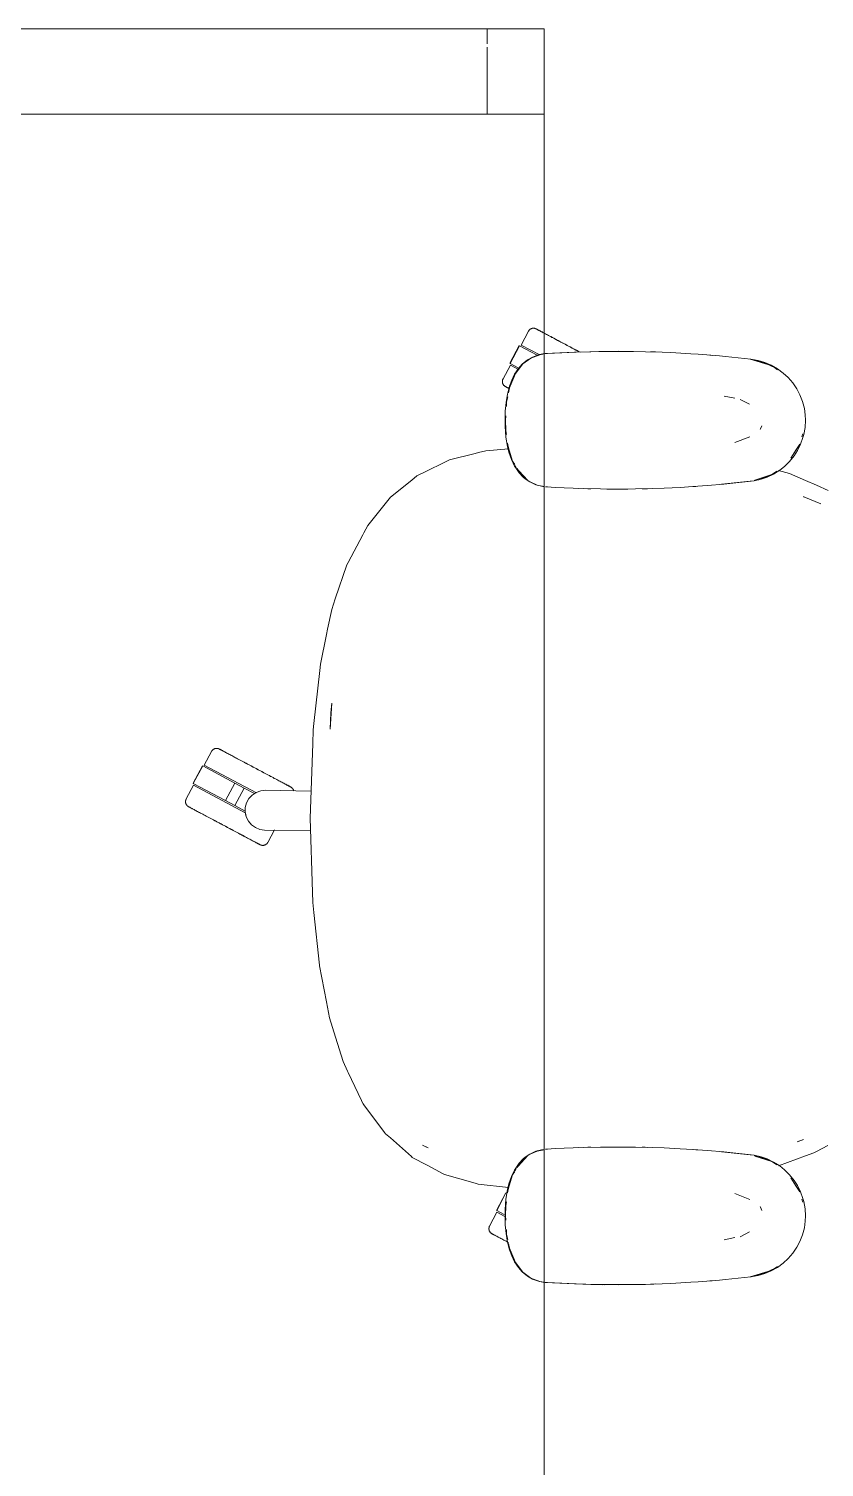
# Model space of a CAD drawing. Header units: millimetres. Extents: x 155927 to 317870, y -36033 to 97293.
# Drawn here: x 205749 to 206309, y 9972 to 10985 of the extents above; entities that cross this region are included whole.
import ezdxf

# ---------------------------------------------------------------- set-up
doc = ezdxf.new("R2010")
doc.units = ezdxf.units.MM
doc.header["$MEASUREMENT"] = 0
doc.layers.add('G-IMPT', color=8, linetype='CONTINUOUS', lineweight=9)
doc.layers.add('I-FURN', color=8, linetype='CONTINUOUS', lineweight=9)

msp = doc.modelspace()

# ---------------------------------------------------------------- linework, layer by layer
at = {"layer": 'G-IMPT'}
for p, q in [((206102.5, 10752.9), (206096.8, 10748.8)), ((206103.5, 10753.6), (206100.1, 10751.6)), ((206108.7, 10755.3), (206102.5, 10752.9)), ((206103.5, 10753.6), (206107.1, 10755)), ((206108.5, 10755.4), (206107.1, 10755)), ((206108.5, 10755.4), (206110.9, 10755.8)), ((206108.7, 10755.3), (206111.8, 10755.8)), ((206112.5, 10756.1), (206110.9, 10755.8)), ((206133.1, 10757.1), (206112.5, 10756.1)), ((206134.3, 10757.1), (206112.5, 10756.1)), ((206112.5, 10756.1), (206114.1, 10756.2)), ((206134.3, 10757.1), (206114.1, 10756.2)), ((206154.5, 10757.6), (206133.1, 10757.1)), ((206144.7, 10757.4), (206133.1, 10757.1)), ((206133.1, 10757.1), (206134.3, 10757.1)), ((206154.5, 10757.6), (206134.3, 10757.1)), ((206144.7, 10757.4), (206163.9, 10757.7)), ((206174.7, 10757.6), (206144.7, 10757.4)), ((206154.5, 10757.6), (206144.7, 10757.4)), ((206152.5, 10757.6), (206150.3, 10757.5)), ((206154.5, 10757.6), (206152.5, 10757.6)), ((206174.7, 10757.6), (206154.5, 10757.6)), ((206174.7, 10757.6), (206163.9, 10757.7)), ((206174.7, 10757.6), (206183.1, 10757.4)), ((206194.9, 10757), (206183.1, 10757.4)), ((206188, 10757.3), (206186.5, 10757.3)), ((206190, 10757.2), (206188, 10757.3)), ((206194.9, 10757), (206200.9, 10756.8)), ((206215, 10755.9), (206200.9, 10756.8)), ((206220.1, 10755.6), (206215, 10755.9)), ((206220.1, 10755.6), (206235.2, 10754.4)), ((206228.3, 10755), (206230, 10754.8)), ((206235.2, 10754.4), (206239.3, 10754)), ((206239.3, 10754), (206257.2, 10752.1)), ((206091, 10741.5), (206093.7, 10745.5)), ((206096.8, 10748.8), (206091.6, 10742)), ((206093.7, 10745.5), (206096.3, 10748.6)), ((206100.1, 10751.6), (206096.3, 10748.6)), ((206256.7, 10752.1), (206269.2, 10748.3)), ((206256.7, 10752.1), (206260, 10751.2)), ((206257.2, 10752.1), (206262.3, 10751.2)), ((206265.7, 10750.1), (206257.3, 10752)), ((206269.2, 10748.3), (206260, 10751.2)), ((206267.1, 10749.8), (206262.3, 10751.2)), ((206265.7, 10750.1), (206273.7, 10746.3)), ((206271.4, 10748), (206267.1, 10749.8)), ((206271.4, 10748), (206275.8, 10745.4)), ((206275.9, 10744.7), (206273.7, 10746.3)), ((206279.9, 10742.4), (206275.8, 10745.4)), ((206087.4, 10733.1), (206086, 10727.6)), ((206087.4, 10733.1), (206089, 10737.4)), ((206087.5, 10732), (206089.8, 10737.6)), ((206091, 10741.5), (206089, 10737.4)), ((206091.6, 10742), (206089.8, 10737.6)), ((206279.9, 10742.4), (206283.3, 10739.3)), ((206286.7, 10735.4), (206283.3, 10739.3)), ((206289.5, 10731.3), (206286.7, 10735.4)), ((206085, 10721.7), (206086, 10727.6)), ((206086.2, 10725.7), (206085.4, 10722)), ((206087.5, 10732), (206086.7, 10728.5)), ((206238.5, 10726.2), (206245.9, 10724.6)), ((206256.3, 10720.5), (206249.6, 10723.8)), ((206289.5, 10731.3), (206291.7, 10727.1)), ((206291.7, 10727.1), (206293.5, 10722.4)), ((206294.8, 10717.5), (206293.5, 10722.4)), ((206084.3, 10709.2), (206084.4, 10715.5)), ((206085, 10721.7), (206084.4, 10715.5)), ((206084.8, 10712.3), (206084.6, 10709.2)), ((206085.4, 10722), (206085.2, 10718.8)), ((206294.8, 10717.5), (206295.4, 10713)), ((206295.6, 10709.2), (206295.4, 10713)), ((206084.3, 10704.7), (206084.3, 10709.2)), ((206084.3, 10704.7), (206084.9, 10697.3)), ((206084.9, 10702), (206084.6, 10709.2)), ((206264, 10703.1), (206263.7, 10702.7)), ((206265, 10705.3), (206264, 10703.1)), ((206295.3, 10704.1), (206294.4, 10699.2)), ((206295.6, 10709.2), (206295.3, 10704.1)), ((206084.9, 10702), (206085.3, 10699.2)), ((206086, 10690.6), (206084.9, 10697.3)), ((206086.1, 10693), (206086.6, 10689.7)), ((206246, 10693.5), (206256.4, 10697.6)), ((206291.5, 10692.4), (206285.2, 10682.4)), ((206291.5, 10692.4), (206289.3, 10688.7)), ((206292.1, 10692.3), (206289.9, 10687.8)), ((206292.1, 10692.3), (206293.8, 10697.1)), ((206293, 10697.5), (206293.7, 10699.5)), ((206294.4, 10699.2), (206293.8, 10697.1)), ((206045.2, 10681.4), (206063.2, 10685.8)), ((206063.2, 10685.8), (206065.6, 10686.4)), ((206070.8, 10687.7), (206065.6, 10686.4)), ((206086.7, 10689.1), (206070.8, 10687.7)), ((206087, 10686.7), (206086, 10690.6)), ((206086.6, 10689.7), (206089.6, 10680.4)), ((206087, 10686.7), (206088.8, 10681.6)), ((206284.4, 10680.2), (206287.6, 10684.2)), ((206289.3, 10688.7), (206285.2, 10682.4)), ((206289.9, 10687.8), (206287.6, 10684.2)), ((206022.2, 10670.1), (206029.4, 10673.6)), ((206040.9, 10679.3), (206029.4, 10673.6)), ((206040.9, 10679.3), (206045.2, 10681.4)), ((206088.8, 10681.6), (206091, 10676.9)), ((206089.6, 10680.4), (206091.1, 10677.9)), ((206091, 10676.9), (206091.8, 10675.6)), ((206091.4, 10677.4), (206092.2, 10676)), ((206094.2, 10672.1), (206091.8, 10675.6)), ((206092.7, 10675.2), (206094.6, 10672.1)), ((206093.4, 10674.1), (206094.7, 10672.7)), ((206093.4, 10674.1), (206100.3, 10666.7)), ((206097.1, 10669.1), (206094.2, 10672.1)), ((206094.6, 10672.1), (206100.3, 10666.7)), ((206094.8, 10672.5), (206097.9, 10669)), ((206271.9, 10671), (206275.5, 10673.4)), ((206273.2, 10671.3), (206277.5, 10674.1)), ((206284.4, 10671.6), (206276.5, 10673.9)), ((206280.8, 10676.7), (206277.5, 10674.1)), ((206284.4, 10680.2), (206280.8, 10676.7)), ((206018.6, 10667.1), (206003.6, 10654.9)), ((206018.6, 10667.1), (206022.2, 10670.1)), ((206097.1, 10669.1), (206098.4, 10667.9)), ((206100.3, 10666.7), (206097.9, 10669)), ((206101.6, 10665.7), (206098.4, 10667.9)), ((206102.5, 10665.6), (206100.3, 10666.7)), ((206101.6, 10665.7), (206105.9, 10663.7)), ((206102.5, 10665.6), (206106.8, 10663.5)), ((206109.9, 10662.7), (206105.9, 10663.7)), ((206106.8, 10663.5), (206111.8, 10662.6)), ((206111.8, 10662.4), (206109.9, 10662.7)), ((206112.7, 10662.4), (206114.1, 10662.2)), ((206113.9, 10662.2), (206112.7, 10662.3)), ((206119.6, 10661.9), (206113.9, 10662.2)), ((206119.6, 10661.9), (206132.1, 10661.3)), ((206196.2, 10661.4), (206207.5, 10661.9)), ((206216.4, 10662.5), (206207.5, 10661.9)), ((206216.4, 10662.5), (206226.7, 10663.2)), ((206218.4, 10662.6), (206216.5, 10662.5)), ((206218.4, 10662.6), (206219.9, 10662.8)), ((206238.1, 10664.2), (206226.7, 10663.2)), ((206259.5, 10666.6), (206236.6, 10664.1)), ((206236.6, 10664.1), (206256.7, 10666.2)), ((206259.5, 10666.6), (206238.1, 10664.2)), ((206259.5, 10666.6), (206256.7, 10666.2)), ((206259.5, 10666.6), (206264.5, 10667.7)), ((206259.6, 10666.8), (206262.7, 10667.3)), ((206271.9, 10671), (206260, 10667.1)), ((206269.2, 10670.1), (206260, 10667.1)), ((206262.7, 10667.3), (206270.8, 10670.5)), ((206268.6, 10669.2), (206264.5, 10667.7)), ((206273.2, 10671.3), (206268.6, 10669.2)), ((206271.9, 10671), (206269.2, 10670.1)), ((206284.4, 10671.6), (206295.5, 10666.8)), ((206295.5, 10666.8), (206303.3, 10663.4)), ((206303.3, 10663.4), (206311.5, 10659.8)), ((206003.6, 10654.9), (205999.9, 10650.3)), ((206135.7, 10661.1), (206132.1, 10661.3)), ((206151.3, 10660.8), (206135.7, 10661.1)), ((206139.7, 10661.1), (206142.4, 10660.9)), ((206144.6, 10660.9), (206142.4, 10660.9)), ((206151.3, 10660.8), (206155.9, 10660.7)), ((206155.9, 10660.7), (206170.6, 10660.7)), ((206176, 10660.8), (206170.6, 10660.7)), ((206176, 10660.8), (206188.3, 10661.1)), ((206182.8, 10660.9), (206180.7, 10660.9)), ((206184.5, 10661), (206182.8, 10660.9)), ((206196.2, 10661.4), (206188.3, 10661.1)), ((206294.3, 10655.4), (206294.5, 10655.2)), ((206306.4, 10650.3), (206294.5, 10655.2)), ((205987.7, 10635.1), (205999.9, 10650.3)), ((205987.7, 10635.1), (205985, 10630)), ((205984.2, 10628.6), (205973.9, 10609.1)), ((205984.2, 10628.6), (205985, 10630)), ((205964.9, 10583.4), (205973.1, 10607.5)), ((205973.9, 10609.1), (205973.1, 10607.5)), ((205964.9, 10583.4), (205962.4, 10575.9)), ((205959.5, 10562.1), (205962.4, 10575.9)), ((205958.8, 10558.4), (205959.5, 10562.1)), ((205958.8, 10558.4), (205954.4, 10537.5)), ((205949.8, 10495.6), (205953.9, 10533.1)), ((205954.4, 10537.5), (205953.9, 10533.1)), ((205961.2, 10491.8), (205962.4, 10510.1)), ((205962.4, 10510.1), (205961.8, 10503.1)), ((205961.2, 10491.8), (205961.8, 10503.1)), ((205949, 10481.3), (205949.3, 10491.3)), ((205949.8, 10495.6), (205949.3, 10491.3)), ((205949, 10481.3), (205947.3, 10429.1)), ((205947.3, 10429.1), (205948.9, 10377)), ((205948.9, 10377), (205949.1, 10369.7)), ((205949.9, 10362.6), (205949.1, 10369.7)), ((205953.7, 10325.7), (205949.9, 10362.6)), ((205953.7, 10325.7), (205953.8, 10325.2)), ((205958.6, 10299.8), (205953.8, 10325.2)), ((205958.6, 10299.8), (205959.3, 10296.1)), ((205960.8, 10288.5), (205959.3, 10296.1)), ((205965, 10274.9), (205960.8, 10288.5)), ((205970.3, 10257.7), (205965, 10274.9)), ((205970.3, 10257.7), (205973.5, 10250.9)), ((205973.9, 10250), (205973.5, 10250.9)), ((205983.2, 10230.3), (205973.9, 10250)), ((205983.2, 10230.3), (205983.6, 10229.6)), ((205984.6, 10228.1), (205983.6, 10229.6)), ((205985, 10227.3), (205984.6, 10228.1)), ((205985, 10227.3), (205999.6, 10207.8)), ((205999.6, 10207.8), (206000.3, 10206.8)), ((206003.6, 10204), (206000.3, 10206.8)), ((206003.6, 10204), (206018.4, 10190.9)), ((206026.3, 10199), (206030.2, 10197)), ((206026.3, 10199), (206028.6, 10197.8)), ((206028.6, 10197.8), (206030.2, 10197)), ((206111.8, 10195.9), (206109.9, 10195.7)), ((206112.7, 10195.9), (206114.1, 10196.2)), ((206113.9, 10196.2), (206112.7, 10196)), ((206119.6, 10196.5), (206113.9, 10196.2)), ((206119.6, 10196.5), (206132.1, 10197.1)), ((206135.7, 10197.2), (206132.1, 10197.1)), ((206151.3, 10197.6), (206135.7, 10197.2)), ((206139.7, 10197.3), (206142.4, 10197.4)), ((206144.6, 10197.4), (206142.4, 10197.4)), ((206151.3, 10197.6), (206155.9, 10197.6)), ((206155.9, 10197.6), (206170.6, 10197.6)), ((206176, 10197.5), (206170.6, 10197.6)), ((206176, 10197.5), (206188.3, 10197.2)), ((206182.8, 10197.4), (206180.7, 10197.4)), ((206184.5, 10197.3), (206182.8, 10197.4)), ((206196.2, 10197), (206188.3, 10197.2)), ((206196.2, 10197), (206207.5, 10196.4)), ((206216.4, 10195.9), (206207.5, 10196.4)), ((206216.4, 10195.9), (206226.7, 10195.1)), ((206294.3, 10202.9), (206289.8, 10201.3)), ((206289.8, 10201.3), (206293.7, 10202.7)), ((206294.3, 10202.9), (206293.7, 10202.7)), ((206311.2, 10198.6), (206303.3, 10194.4)), ((206018.4, 10190.9), (206019, 10190.3)), ((206029.5, 10184.8), (206019, 10190.3)), ((206094.2, 10186.2), (206091.8, 10182.8)), ((206092.7, 10183.1), (206094.6, 10186.3)), ((206093.4, 10184.2), (206100.3, 10191.6)), ((206097.1, 10189.3), (206094.2, 10186.2)), ((206094.6, 10186.3), (206100.3, 10191.6)), ((206094.8, 10185.8), (206097.9, 10189.4)), ((206097.1, 10189.3), (206098.4, 10190.4)), ((206100.3, 10191.6), (206097.9, 10189.4)), ((206101.6, 10192.6), (206098.4, 10190.4)), ((206102.5, 10192.7), (206100.3, 10191.6)), ((206101.6, 10192.6), (206105.9, 10194.6)), ((206102.5, 10192.7), (206106.8, 10194.8)), ((206109.9, 10195.7), (206105.9, 10194.6)), ((206106.8, 10194.8), (206111.8, 10195.7)), ((206218.4, 10195.7), (206216.5, 10195.8)), ((206218.4, 10195.7), (206219.9, 10195.6)), ((206238.1, 10194.1), (206226.7, 10195.1)), ((206259.5, 10191.8), (206236.6, 10194.2)), ((206236.6, 10194.2), (206256.7, 10192.1)), ((206259.5, 10191.8), (206238.1, 10194.1)), ((206259.5, 10191.8), (206256.7, 10192.1)), ((206259.5, 10191.8), (206264.5, 10190.6)), ((206259.6, 10191.6), (206262.7, 10191)), ((206271.9, 10187.4), (206260, 10191.2)), ((206269.2, 10188.3), (206260, 10191.2)), ((206262.7, 10191), (206270.8, 10187.8)), ((206268.6, 10189.2), (206264.5, 10190.6)), ((206273.2, 10187), (206268.6, 10189.2)), ((206271.9, 10187.4), (206269.2, 10188.3)), ((206271.9, 10187.4), (206275.5, 10185)), ((206273.2, 10187), (206277.5, 10184.3)), ((206276.6, 10184.4), (206295.6, 10191.3)), ((206295.6, 10191.3), (206301.5, 10193.5)), ((206303.3, 10194.4), (206301.5, 10193.5)), ((206040.7, 10178.8), (206029.5, 10184.8)), ((206041.8, 10178.2), (206040.7, 10178.8)), ((206063.2, 10172.1), (206041.8, 10178.2)), ((206086.6, 10168.6), (206089.6, 10178)), ((206087, 10171.7), (206088.8, 10176.8)), ((206088.8, 10176.8), (206091, 10181.4)), ((206089.6, 10178), (206091.1, 10180.4)), ((206091, 10181.4), (206091.8, 10182.8)), ((206091.4, 10180.9), (206092.2, 10182.3)), ((206093.4, 10184.2), (206094.7, 10185.7)), ((206280.8, 10181.6), (206277.5, 10184.3)), ((206284.4, 10178.1), (206280.8, 10181.6)), ((206284.4, 10178.1), (206287.6, 10174.1)), ((206291.5, 10166), (206285.2, 10175.9)), ((206289.3, 10169.6), (206285.2, 10175.9)), ((206063.2, 10172.1), (206065.4, 10171.5)), ((206086.7, 10169.1), (206065.4, 10171.5)), ((206086, 10167.8), (206084.9, 10161)), ((206087, 10171.7), (206086, 10167.8)), ((206086.1, 10165.3), (206086.6, 10168.6)), ((206289.9, 10170.6), (206287.6, 10174.1)), ((206291.5, 10166), (206289.3, 10169.6)), ((206292.1, 10166.1), (206289.9, 10170.6)), ((206292.1, 10166.1), (206293.8, 10161.3)), ((206084.3, 10153.7), (206084.9, 10161)), ((206084.9, 10156.3), (206084.6, 10149.2)), ((206084.9, 10156.3), (206085.3, 10159.1)), ((206246, 10164.9), (206256.4, 10160.7)), ((206264, 10155.2), (206263.7, 10155.7)), ((206293, 10160.8), (206293.7, 10158.8)), ((206294.4, 10159.2), (206293.8, 10161.3)), ((206295.3, 10154.2), (206294.4, 10159.2)), ((206084.3, 10153.7), (206084.3, 10149.2)), ((206084.3, 10149.2), (206084.4, 10142.8)), ((206084.8, 10146.1), (206084.6, 10149.2)), ((206265, 10153), (206264, 10155.2)), ((206294.8, 10140.8), (206295.4, 10145.3)), ((206295.6, 10149.2), (206295.3, 10154.2)), ((206295.6, 10149.2), (206295.4, 10145.3)), ((206085, 10136.7), (206084.4, 10142.8)), ((206085, 10136.7), (206086, 10130.7)), ((206085.4, 10136.3), (206085.2, 10139.5)), ((206086.2, 10132.6), (206085.4, 10136.3)), ((206256.3, 10137.8), (206249.6, 10134.5)), ((206291.7, 10131.2), (206293.5, 10135.9)), ((206294.8, 10140.8), (206293.5, 10135.9)), ((206087.4, 10125.3), (206086, 10130.7)), ((206087.5, 10126.4), (206086.7, 10129.8)), ((206087.4, 10125.3), (206089, 10120.9)), ((206087.5, 10126.4), (206089.8, 10120.8)), ((206238.5, 10132.2), (206245.9, 10133.8)), ((206289.5, 10127.1), (206286.7, 10122.9)), ((206289.5, 10127.1), (206291.7, 10131.2)), ((206091, 10116.9), (206089, 10120.9)), ((206091.6, 10116.4), (206089.8, 10120.8)), ((206091, 10116.9), (206093.7, 10112.8)), ((206096.8, 10109.6), (206091.6, 10116.4)), ((206279.9, 10115.9), (206275.8, 10112.9)), ((206279.9, 10115.9), (206283.3, 10119.1)), ((206286.7, 10122.9), (206283.3, 10119.1)), ((206093.7, 10112.8), (206096.3, 10109.8)), ((206100.1, 10106.7), (206096.3, 10109.8)), ((206102.5, 10105.4), (206096.8, 10109.6)), ((206103.5, 10104.7), (206100.1, 10106.7)), ((206108.7, 10103), (206102.5, 10105.4)), ((206103.5, 10104.7), (206107.1, 10103.3)), ((206239.3, 10104.3), (206257.2, 10106.2)), ((206256.7, 10106.2), (206269.2, 10110)), ((206256.7, 10106.2), (206260, 10107.1)), ((206257.2, 10106.2), (206262.3, 10107.1)), ((206265.7, 10108.3), (206257.3, 10106.3)), ((206269.2, 10110), (206260, 10107.1)), ((206267.1, 10108.6), (206262.3, 10107.1)), ((206265.7, 10108.3), (206273.7, 10112)), ((206271.4, 10110.4), (206267.1, 10108.6)), ((206271.4, 10110.4), (206275.8, 10112.9)), ((206275.9, 10113.6), (206273.7, 10112)), ((206108.5, 10103), (206107.1, 10103.3)), ((206108.5, 10103), (206110.9, 10102.5)), ((206108.7, 10103), (206111.8, 10102.5)), ((206112.5, 10102.3), (206110.9, 10102.5)), ((206133.1, 10101.2), (206112.5, 10102.3)), ((206134.3, 10101.2), (206112.5, 10102.3)), ((206112.5, 10102.3), (206114.1, 10102.2)), ((206134.3, 10101.2), (206114.1, 10102.2)), ((206154.5, 10100.7), (206133.1, 10101.2)), ((206144.7, 10100.9), (206133.1, 10101.2)), ((206133.1, 10101.2), (206134.3, 10101.2)), ((206154.5, 10100.7), (206134.3, 10101.2)), ((206174.7, 10100.8), (206144.7, 10100.9)), ((206154.5, 10100.7), (206144.7, 10100.9)), ((206144.7, 10100.9), (206163.9, 10100.7)), ((206152.5, 10100.7), (206150.3, 10100.8)), ((206154.5, 10100.8), (206152.5, 10100.7)), ((206174.7, 10100.8), (206154.5, 10100.7)), ((206174.7, 10100.8), (206163.9, 10100.7)), ((206174.7, 10100.8), (206183.1, 10100.9)), ((206194.9, 10101.3), (206183.1, 10100.9)), ((206188, 10101.1), (206186.5, 10101.1)), ((206190, 10101.2), (206188, 10101.1)), ((206194.9, 10101.3), (206200.9, 10101.6)), ((206215, 10102.4), (206200.9, 10101.6)), ((206220.1, 10102.7), (206215, 10102.4)), ((206220.1, 10102.7), (206235.2, 10104)), ((206228.3, 10103.4), (206230, 10103.5)), ((206235.2, 10104), (206239.3, 10104.3))]:
    msp.add_line(p, q, dxfattribs=at)
at = {"layer": 'I-FURN'}
for p, q in [((205311.8, 10984.7), (206111.8, 10984.7)), ((206111.8, 10984.7), (205311.8, 10984.7)), ((205311.8, 10984.7), (206111.8, 10984.7)), ((206071.8, 10984.7), (205351.8, 10984.7)), ((206111.8, 10984.7), (206071.8, 10984.7)), ((206071.8, 10974.1), (206071.8, 10984.7)), ((206071.8, 10974.1), (206071.8, 10984.7)), ((206111.8, 10924.7), (206111.8, 10984.7)), ((206111.8, 10984.7), (206111.8, 10924.7)), ((206111.8, 9384.7), (206111.8, 10984.7)), ((206111.8, 10984.7), (206111.8, 9384.7)), ((206071.8, 10924.7), (206071.8, 10971.8)), ((206071.8, 10924.7), (206071.8, 10971.8)), ((205351.8, 10924.7), (206071.8, 10924.7)), ((206111.8, 10924.7), (205676.8, 10924.7)), ((206071.8, 10924.7), (206111.8, 10924.7)), ((206101.6, 10772.9), (206101.7, 10773)), ((206101.7, 10773), (206101.8, 10773.1)), ((206101.8, 10773.1), (206102, 10773.2)), ((206102, 10773.2), (206102.1, 10773.3)), ((206102.1, 10773.3), (206102.2, 10773.4)), ((206102.2, 10773.4), (206102.4, 10773.5)), ((206102.4, 10773.5), (206102.5, 10773.6)), ((206102.5, 10773.6), (206102.7, 10773.6)), ((206102.7, 10773.6), (206102.8, 10773.7)), ((206102.8, 10773.7), (206103, 10773.7)), ((206103, 10773.7), (206103.1, 10773.8)), ((206103.1, 10773.8), (206103.3, 10773.8)), ((206103.3, 10773.8), (206103.4, 10773.9)), ((206103.4, 10773.9), (206103.6, 10773.9)), ((206103.6, 10773.9), (206103.8, 10773.9)), ((206103.8, 10773.9), (206103.9, 10773.9)), ((206103.9, 10773.9), (206104.1, 10773.9)), ((206104.1, 10773.9), (206104.2, 10773.9)), ((206104.2, 10773.9), (206104.4, 10773.9)), ((206104.4, 10773.9), (206104.6, 10773.9)), ((206104.6, 10773.9), (206104.7, 10773.9)), ((206104.7, 10773.9), (206104.9, 10773.9)), ((206104.9, 10773.9), (206105, 10773.9)), ((206105, 10773.9), (206105.2, 10773.8)), ((206105.2, 10773.8), (206105.4, 10773.8)), ((206105.4, 10773.8), (206105.5, 10773.7)), ((206105.5, 10773.7), (206105.7, 10773.7)), ((206105.7, 10773.7), (206105.8, 10773.6)), ((206105.8, 10773.6), (206106, 10773.6)), ((206106, 10773.6), (206106.1, 10773.5)), ((206106.1, 10773.5), (206106.1, 10773.5)), ((206106.1, 10773.5), (206106.2, 10773.5)), ((206106.2, 10773.5), (206106.1, 10773.5)), ((206106.2, 10773.5), (206106.2, 10773.4)), ((206106.2, 10773.4), (206106.2, 10773.5)), ((206106.2, 10773.4), (206106.3, 10773.4)), ((206106.3, 10773.4), (206106.2, 10773.4)), ((206106.3, 10773.4), (206106.5, 10773.3)), ((206106.4, 10773.3), (206106.3, 10773.4)), ((206106.6, 10773.2), (206106.4, 10773.3)), ((206106.5, 10773.3), (206106.6, 10773.2)), ((206106.6, 10773.2), (206106.9, 10773.1)), ((206106.8, 10773.1), (206106.6, 10773.2)), ((206107, 10773), (206106.8, 10773.1)), ((206106.9, 10773.1), (206107.1, 10772.9)), ((206107.3, 10772.9), (206107, 10773)), ((206107.1, 10772.9), (206107.4, 10772.8)), ((206100.7, 10771.8), (206095.5, 10762.1)), ((206100.7, 10771.8), (206100.8, 10771.9)), ((206100.8, 10771.9), (206100.9, 10772.1)), ((206100.9, 10772.2), (206101, 10772.3)), ((206100.9, 10772.1), (206100.9, 10772.2)), ((206101, 10772.3), (206101.1, 10772.5)), ((206101.1, 10772.5), (206101.2, 10772.6)), ((206101.2, 10772.6), (206101.4, 10772.7)), ((206101.4, 10772.7), (206101.5, 10772.8)), ((206101.5, 10772.8), (206101.6, 10772.9)), ((206107.6, 10772.7), (206107.3, 10772.9)), ((206107.4, 10772.8), (206107.8, 10772.6)), ((206108, 10772.5), (206107.6, 10772.7)), ((206107.8, 10772.6), (206108.1, 10772.4)), ((206108.3, 10772.3), (206108, 10772.5)), ((206108.1, 10772.4), (206108.5, 10772.2)), ((206108.8, 10772.1), (206108.3, 10772.3)), ((206108.5, 10772.2), (206109, 10772)), ((206109.2, 10771.8), (206108.8, 10772.1)), ((206109, 10772), (206109.5, 10771.7)), ((206109.7, 10771.6), (206109.2, 10771.8)), ((206109.5, 10771.7), (206110, 10771.4)), ((206110.3, 10771.3), (206109.7, 10771.6)), ((206110, 10771.4), (206110.5, 10771.1)), ((206110.8, 10771), (206110.3, 10771.3)), ((206110.5, 10771.1), (206111.1, 10770.8)), ((206111.5, 10770.6), (206110.8, 10771)), ((206112.1, 10770.3), (206111.5, 10770.6)), ((206112.7, 10770), (206112.1, 10770.3)), ((206113.4, 10769.6), (206112.7, 10770)), ((206114.2, 10769.2), (206113.4, 10769.6)), ((206114.9, 10768.8), (206114.2, 10769.2)), ((206115.7, 10768.4), (206114.9, 10768.8)), ((206116.5, 10768), (206115.7, 10768.4)), ((206117.3, 10767.5), (206116.5, 10768)), ((206116.9, 10767.8), (206117.7, 10767.3)), ((206118.2, 10767.1), (206117.3, 10767.5)), ((206117.7, 10767.3), (206118.6, 10766.9)), ((206119, 10766.6), (206118.2, 10767.1)), ((206118.6, 10766.9), (206119.4, 10766.4)), ((206119.9, 10766.1), (206119, 10766.6)), ((206119.4, 10766.4), (206120.3, 10765.9)), ((206120.8, 10765.7), (206119.9, 10766.1)), ((206120.3, 10765.9), (206121.2, 10765.4)), ((206121.7, 10765.2), (206120.8, 10765.7)), ((206121.2, 10765.4), (206122.2, 10764.9)), ((206122.7, 10764.7), (206121.7, 10765.2)), ((206122.2, 10764.9), (206123.1, 10764.4)), ((206123.6, 10764.2), (206122.7, 10764.7)), ((206123.1, 10764.4), (206124.1, 10763.9)), ((206124.6, 10763.7), (206123.6, 10764.2)), ((206124.1, 10763.9), (206125, 10763.4)), ((206125.6, 10763.1), (206124.6, 10763.7)), ((206125, 10763.4), (206126, 10762.9)), ((206126.6, 10762.6), (206125.6, 10763.1)), ((206126, 10762.9), (206127, 10762.4)), ((206094.3, 10761.7), (206087.7, 10749.3)), ((206087.9, 10749.2), (206094.4, 10761.6)), ((206094.4, 10761.6), (206106.9, 10754.9)), ((206108.2, 10755.4), (206095.5, 10762.1)), ((206127.5, 10762.1), (206126.6, 10762.6)), ((206127, 10762.4), (206128, 10761.8)), ((206128.5, 10761.6), (206127.5, 10762.1)), ((206128, 10761.8), (206129, 10761.3)), ((206129.5, 10761), (206128.5, 10761.6)), ((206129, 10761.3), (206130, 10760.8)), ((206130.6, 10760.5), (206129.5, 10761)), ((206130, 10760.8), (206131, 10760.2)), ((206131.6, 10760), (206130.6, 10760.5)), ((206131, 10760.2), (206132, 10759.7)), ((206132.6, 10759.4), (206131.6, 10760)), ((206132, 10759.7), (206133, 10759.2)), ((206133.6, 10758.9), (206132.6, 10759.4)), ((206133, 10759.2), (206134, 10758.6)), ((206134.6, 10758.4), (206133.6, 10758.9)), ((206134, 10758.6), (206135, 10758.1)), ((206135.6, 10757.8), (206134.6, 10758.4)), ((206135, 10758.1), (206136, 10757.6)), ((206136.5, 10757.3), (206135.6, 10757.8)), ((206136, 10757.6), (206137, 10757.1)), ((206088, 10748), (206082.9, 10738.3)), ((206093.6, 10746.1), (206087.9, 10749.2)), ((206093.2, 10745.2), (206088, 10748)), ((206082.4, 10736.9), (206082.5, 10737)), ((206082.4, 10736.7), (206082.4, 10736.9)), ((206082.4, 10736.6), (206082.4, 10736.7)), ((206082.4, 10736.4), (206082.4, 10736.6)), ((206082.4, 10736.2), (206082.4, 10736.4)), ((206082.4, 10736.1), (206082.4, 10736.2)), ((206082.4, 10735.9), (206082.4, 10736.1)), ((206082.5, 10735.8), (206082.4, 10735.9)), ((206082.5, 10737.4), (206082.6, 10737.5)), ((206082.5, 10737.2), (206082.5, 10737.4)), ((206082.5, 10737), (206082.5, 10737.2)), ((206082.5, 10735.6), (206082.5, 10735.8)), ((206082.5, 10735.4), (206082.5, 10735.6)), ((206082.6, 10735.3), (206082.5, 10735.4)), ((206082.6, 10737.7), (206082.7, 10737.8)), ((206082.6, 10737.5), (206082.6, 10737.7)), ((206082.6, 10735.1), (206082.6, 10735.3)), ((206082.7, 10735), (206082.6, 10735.1)), ((206082.7, 10738), (206082.8, 10738.1)), ((206082.7, 10737.8), (206082.7, 10738)), ((206082.7, 10734.8), (206082.7, 10735)), ((206082.8, 10734.7), (206082.7, 10734.8)), ((206082.8, 10738.1), (206082.9, 10738.3)), ((206082.9, 10734.5), (206082.8, 10734.7)), ((206082.9, 10738.3), (206082.9, 10738.3)), ((206083, 10734.4), (206082.9, 10734.5)), ((206083, 10734.3), (206083, 10734.4)), ((206083.1, 10734.1), (206083, 10734.3)), ((206083.2, 10734), (206083.1, 10734.1)), ((206083.3, 10733.9), (206083.2, 10734)), ((206083.4, 10733.7), (206083.3, 10733.9)), ((206083.5, 10733.6), (206083.4, 10733.7)), ((206083.6, 10733.5), (206083.5, 10733.6)), ((206083.8, 10733.4), (206083.6, 10733.5)), ((206083.9, 10733.3), (206083.8, 10733.4)), ((206084, 10733.2), (206083.9, 10733.3)), ((206084.1, 10733.1), (206084, 10733.2)), ((206084.3, 10733), (206084.1, 10733.1)), ((206084.4, 10732.9), (206084.3, 10733)), ((206084.6, 10732.9), (206084.4, 10732.9)), ((206084.6, 10732.8), (206084.6, 10732.9)), ((206084.6, 10732.9), (206084.6, 10732.9)), ((206084.6, 10732.9), (206084.6, 10732.8)), ((206084.7, 10732.8), (206084.6, 10732.8)), ((206084.6, 10732.8), (206084.6, 10732.8)), ((206084.6, 10732.8), (206084.7, 10732.8)), ((206084.8, 10732.7), (206084.7, 10732.8)), ((206084.7, 10732.8), (206084.9, 10732.7)), ((206085, 10732.6), (206084.8, 10732.7)), ((206084.9, 10732.7), (206085.1, 10732.6)), ((206085.2, 10732.5), (206085, 10732.6)), ((206085.1, 10732.6), (206085.3, 10732.5)), ((206085.4, 10732.4), (206085.2, 10732.5)), ((206085.3, 10732.5), (206085.5, 10732.3)), ((206085.7, 10732.2), (206085.4, 10732.4)), ((206085.5, 10732.3), (206085.8, 10732.2)), ((206086, 10732.1), (206085.7, 10732.2)), ((206085.8, 10732.2), (206086.2, 10732)), ((206086.4, 10731.9), (206086, 10732.1)), ((206086.2, 10732), (206086.5, 10731.8)), ((206086.8, 10731.7), (206086.4, 10731.9)), ((206086.5, 10731.8), (206086.9, 10731.6)), ((206087.2, 10731.5), (206086.8, 10731.7)), ((205877.8, 10476.1), (205872.7, 10466.4)), ((205877.8, 10476.1), (205877.9, 10476.2)), ((205877.9, 10476.2), (205878, 10476.3)), ((205878, 10476.3), (205878.1, 10476.5)), ((205878.1, 10476.5), (205878.2, 10476.6)), ((205878.2, 10476.6), (205878.3, 10476.7)), ((205878.3, 10476.7), (205878.4, 10476.9)), ((205878.4, 10476.9), (205878.5, 10477)), ((205878.5, 10477), (205878.6, 10477.1)), ((205878.6, 10477.1), (205878.7, 10477.2)), ((205878.7, 10477.2), (205878.9, 10477.3)), ((205878.9, 10477.3), (205879, 10477.4)), ((205879, 10477.4), (205879.1, 10477.5)), ((205879.1, 10477.5), (205879.3, 10477.6)), ((205879.3, 10477.6), (205879.4, 10477.7)), ((205879.4, 10477.7), (205879.5, 10477.7)), ((205879.5, 10477.7), (205879.7, 10477.8)), ((205879.7, 10477.8), (205879.8, 10477.9)), ((205879.8, 10477.9), (205880, 10477.9)), ((205880, 10477.9), (205880.1, 10478)), ((205880.1, 10478), (205880.3, 10478)), ((205880.3, 10478), (205880.4, 10478.1)), ((205880.4, 10478.1), (205880.6, 10478.1)), ((205880.6, 10478.1), (205880.7, 10478.1)), ((205880.7, 10478.1), (205880.9, 10478.2)), ((205880.9, 10478.2), (205881.1, 10478.2)), ((205881.1, 10478.2), (205881.2, 10478.2)), ((205881.2, 10478.2), (205881.4, 10478.2)), ((205881.4, 10478.2), (205881.6, 10478.2)), ((205881.6, 10478.2), (205881.7, 10478.2)), ((205881.7, 10478.2), (205881.9, 10478.2)), ((205881.9, 10478.2), (205882, 10478.2)), ((205882, 10478.2), (205882.2, 10478.1)), ((205882.2, 10478.1), (205882.3, 10478.1)), ((205882.3, 10478.1), (205882.5, 10478)), ((205882.5, 10478), (205882.7, 10478)), ((205882.7, 10478), (205882.8, 10477.9)), ((205882.8, 10477.9), (205883, 10477.9)), ((205883, 10477.9), (205883.1, 10477.8)), ((205883.1, 10477.8), (205883.3, 10477.8)), ((205883.3, 10477.8), (205883.3, 10477.7)), ((205883.3, 10477.7), (205883.3, 10477.7)), ((205883.3, 10477.7), (205883.4, 10477.7)), ((205883.4, 10477.7), (205883.3, 10477.7)), ((205883.3, 10477.7), (205883.3, 10477.7)), ((205883.3, 10477.7), (205883.3, 10477.7)), ((205883.4, 10477.7), (205883.5, 10477.6)), ((205883.5, 10477.6), (205883.4, 10477.7)), ((205883.5, 10477.6), (205883.6, 10477.6)), ((205883.7, 10477.5), (205883.5, 10477.6)), ((205883.6, 10477.6), (205883.8, 10477.5)), ((205883.9, 10477.4), (205883.7, 10477.5)), ((205883.8, 10477.5), (205884, 10477.3)), ((205884.1, 10477.3), (205883.9, 10477.4)), ((205884, 10477.3), (205884.3, 10477.2)), ((205884.4, 10477.1), (205884.1, 10477.3)), ((205884.3, 10477.2), (205884.6, 10477.1)), ((205884.7, 10477), (205884.4, 10477.1)), ((205884.6, 10477.1), (205884.9, 10476.9)), ((205885.1, 10476.8), (205884.7, 10477)), ((205884.9, 10476.9), (205885.3, 10476.7)), ((205885.5, 10476.6), (205885.1, 10476.8)), ((205885.3, 10476.7), (205885.7, 10476.5)), ((205885.9, 10476.3), (205885.5, 10476.6)), ((205885.7, 10476.5), (205886.1, 10476.2)), ((205886.4, 10476.1), (205885.9, 10476.3)), ((205886.1, 10476.2), (205886.6, 10476)), ((205886.9, 10475.8), (205886.4, 10476.1)), ((205886.6, 10476), (205887.1, 10475.7)), ((205887.4, 10475.5), (205886.9, 10475.8)), ((205887.1, 10475.7), (205887.7, 10475.4)), ((205888, 10475.2), (205887.4, 10475.5)), ((205887.7, 10475.4), (205888.3, 10475.1)), ((205888.6, 10474.9), (205888, 10475.2)), ((205889.2, 10474.6), (205888.6, 10474.9)), ((205889.9, 10474.2), (205889.2, 10474.6)), ((205890.6, 10473.9), (205889.9, 10474.2)), ((205891.3, 10473.5), (205890.6, 10473.9)), ((205892.1, 10473.1), (205891.3, 10473.5)), ((205892.8, 10472.7), (205892.1, 10473.1)), ((205893.6, 10472.2), (205892.8, 10472.7)), ((205894.5, 10471.8), (205893.6, 10472.2)), ((205894, 10472), (205894.8, 10471.6)), ((205895.3, 10471.3), (205894.5, 10471.8)), ((205894.8, 10471.6), (205895.7, 10471.1)), ((205896.2, 10470.9), (205895.3, 10471.3)), ((205895.7, 10471.1), (205896.6, 10470.7)), ((205897.1, 10470.4), (205896.2, 10470.9)), ((205896.6, 10470.7), (205897.5, 10470.2)), ((205898, 10469.9), (205897.1, 10470.4)), ((205897.5, 10470.2), (205898.4, 10469.7)), ((205898.9, 10469.4), (205898, 10469.9)), ((205898.4, 10469.7), (205899.3, 10469.2)), ((205899.8, 10468.9), (205898.9, 10469.4)), ((205899.3, 10469.2), (205900.3, 10468.7)), ((205871.4, 10465.9), (205864.8, 10453.6)), ((205865, 10453.5), (205871.6, 10465.8)), ((205871.6, 10465.8), (205894.3, 10453.8)), ((205909.4, 10446.8), (205872.7, 10466.4)), ((205900.8, 10468.4), (205899.8, 10468.9)), ((205900.3, 10468.7), (205901.2, 10468.2)), ((205901.7, 10467.9), (205900.8, 10468.4)), ((205901.2, 10468.2), (205902.2, 10467.7)), ((205902.7, 10467.4), (205901.7, 10467.9)), ((205902.2, 10467.7), (205903.2, 10467.2)), ((205903.7, 10466.9), (205902.7, 10467.4)), ((205903.2, 10467.2), (205904.2, 10466.6)), ((205904.7, 10466.4), (205903.7, 10466.9)), ((205904.2, 10466.6), (205905.2, 10466.1)), ((205905.7, 10465.8), (205904.7, 10466.4)), ((205905.2, 10466.1), (205906.2, 10465.6)), ((205906.7, 10465.3), (205905.7, 10465.8)), ((205906.2, 10465.6), (205907.2, 10465)), ((205907.7, 10464.8), (205906.7, 10465.3)), ((205907.2, 10465), (205908.2, 10464.5)), ((205908.7, 10464.2), (205907.7, 10464.8)), ((205908.2, 10464.5), (205909.2, 10464)), ((205909.7, 10463.7), (205908.7, 10464.2)), ((205909.2, 10464), (205910.2, 10463.4)), ((205910.7, 10463.2), (205909.7, 10463.7)), ((205910.2, 10463.4), (205911.2, 10462.9)), ((205911.7, 10462.6), (205910.7, 10463.2)), ((205911.2, 10462.9), (205912.2, 10462.4)), ((205912.7, 10462.1), (205911.7, 10462.6)), ((205912.2, 10462.4), (205913.2, 10461.9)), ((205913.7, 10461.6), (205912.7, 10462.1)), ((205913.2, 10461.9), (205914.1, 10461.3)), ((205914.7, 10461), (205913.7, 10461.6)), ((205914.1, 10461.3), (205915.1, 10460.8)), ((205915.6, 10460.5), (205914.7, 10461)), ((205915.1, 10460.8), (205916.1, 10460.3)), ((205916.6, 10460), (205915.6, 10460.5)), ((205916.1, 10460.3), (205917, 10459.8)), ((205917.5, 10459.5), (205916.6, 10460)), ((205917, 10459.8), (205918, 10459.3)), ((205918.5, 10459), (205917.5, 10459.5)), ((205918, 10459.3), (205918.9, 10458.8)), ((205865.2, 10452.3), (205860, 10442.6)), ((205887.7, 10441.4), (205865, 10453.5)), ((205901.9, 10432.7), (205865.2, 10452.3)), ((205887.7, 10441.4), (205894.3, 10453.8)), ((205894.3, 10453.8), (205900.9, 10450.2)), ((205894.3, 10437.9), (205900.9, 10450.2)), ((205900.9, 10450.2), (205908.1, 10446.4)), ((205919.4, 10458.5), (205918.5, 10459)), ((205918.9, 10458.8), (205919.8, 10458.3)), ((205920.3, 10458.1), (205919.4, 10458.5)), ((205921.2, 10457.6), (205920.3, 10458.1)), ((205922, 10457.1), (205921.2, 10457.6)), ((205922.8, 10456.7), (205922, 10457.1)), ((205923.7, 10456.3), (205922.8, 10456.7)), ((205924.4, 10455.8), (205923.7, 10456.3)), ((205925.2, 10455.4), (205924.4, 10455.8)), ((205925.9, 10455.1), (205925.2, 10455.4)), ((205926.6, 10454.7), (205925.9, 10455.1)), ((205927.3, 10454.3), (205926.6, 10454.7)), ((205928, 10454), (205927.3, 10454.3)), ((205928.6, 10453.6), (205928, 10454)), ((205929.2, 10453.3), (205928.6, 10453.6)), ((205928.9, 10453.5), (205929.4, 10453.2)), ((205929.7, 10453), (205929.2, 10453.3)), ((205929.4, 10453.2), (205930, 10452.9)), ((205930.2, 10452.8), (205929.7, 10453)), ((205930, 10452.9), (205930.5, 10452.6)), ((205930.7, 10452.5), (205930.2, 10452.8)), ((205930.5, 10452.6), (205930.9, 10452.4)), ((205931.2, 10452.3), (205930.7, 10452.5)), ((205930.9, 10452.4), (205931.4, 10452.2)), ((205931.6, 10452.1), (205931.2, 10452.3)), ((205931.4, 10452.2), (205931.8, 10452)), ((205932, 10451.9), (205931.6, 10452.1)), ((205931.8, 10452), (205932.1, 10451.8)), ((205932.3, 10451.7), (205932, 10451.9)), ((205932.1, 10451.8), (205932.4, 10451.6)), ((205932.6, 10451.5), (205932.3, 10451.7)), ((205932.4, 10451.6), (205932.7, 10451.5)), ((205932.8, 10451.4), (205932.6, 10451.5)), ((205932.7, 10451.5), (205933, 10451.3)), ((205933.1, 10451.3), (205932.8, 10451.4)), ((205933, 10451.3), (205933.2, 10451.2)), ((205933.2, 10451.2), (205933.1, 10451.3)), ((205933.2, 10451.2), (205933.3, 10451.1)), ((205933.4, 10451.1), (205933.2, 10451.2)), ((205933.3, 10451.1), (205933.4, 10451.1)), ((205933.4, 10451.1), (205933.5, 10451)), ((205933.5, 10451), (205933.4, 10451.1)), ((205933.5, 10451), (205933.6, 10451)), ((205933.6, 10451), (205933.5, 10451)), ((205933.5, 10451), (205933.5, 10451)), ((205933.6, 10451), (205933.7, 10450.9)), ((205933.6, 10451), (205933.6, 10451)), ((205933.7, 10450.9), (205933.8, 10450.8)), ((205933.8, 10450.8), (205934, 10450.7)), ((205934, 10450.7), (205934.1, 10450.7)), ((205934.1, 10450.7), (205934.2, 10450.6)), ((205934.2, 10450.6), (205934.4, 10450.4)), ((205934.4, 10450.4), (205934.5, 10450.3)), ((205934.5, 10450.3), (205934.6, 10450.2)), ((205934.6, 10450.2), (205934.7, 10450.1)), ((205934.7, 10450.1), (205934.8, 10450)), ((205934.8, 10450), (205934.9, 10449.9)), ((205934.9, 10449.9), (205935, 10449.7)), ((205935, 10449.7), (205935.1, 10449.6)), ((205935.1, 10449.6), (205935.2, 10449.5)), ((205935.2, 10449.5), (205935.2, 10449.3)), ((205935.2, 10449.3), (205935.3, 10449.2)), ((205935.3, 10449.2), (205935.4, 10449)), ((205935.4, 10449), (205935.4, 10448.9)), ((205859.6, 10441.5), (205859.7, 10441.6)), ((205859.6, 10441.3), (205859.6, 10441.5)), ((205859.6, 10441.1), (205859.6, 10441.3)), ((205859.6, 10441), (205859.6, 10441.1)), ((205859.6, 10440.8), (205859.6, 10441)), ((205859.6, 10440.7), (205859.6, 10440.8)), ((205859.6, 10440.5), (205859.6, 10440.7)), ((205859.6, 10440.3), (205859.6, 10440.5)), ((205859.6, 10440.2), (205859.6, 10440.3)), ((205859.6, 10440), (205859.6, 10440.2)), ((205859.6, 10439.9), (205859.6, 10440)), ((205859.7, 10439.7), (205859.6, 10439.9)), ((205859.7, 10441.8), (205859.8, 10441.9)), ((205859.7, 10441.6), (205859.7, 10441.8)), ((205859.7, 10439.6), (205859.7, 10439.7)), ((205859.8, 10439.4), (205859.7, 10439.6)), ((205859.8, 10442.1), (205859.9, 10442.2)), ((205859.8, 10441.9), (205859.8, 10442.1)), ((205859.8, 10439.2), (205859.8, 10439.4)), ((205859.9, 10439.1), (205859.8, 10439.2)), ((205859.9, 10442.4), (205860, 10442.5)), ((205859.9, 10442.2), (205859.9, 10442.4)), ((205859.9, 10438.9), (205859.9, 10439.1)), ((205860, 10438.8), (205859.9, 10438.9)), ((205860, 10442.5), (205860, 10442.6)), ((205894.3, 10437.9), (205887.7, 10441.4)), ((205901.6, 10436.6), (205902.5, 10439.9)), ((205902.5, 10439.9), (205904.1, 10442.8)), ((205904.1, 10442.8), (205906.4, 10445.3)), ((205906.4, 10445.3), (205909.2, 10447.2)), ((205909.2, 10447.2), (205912.4, 10448.3)), ((205912.4, 10448.3), (205915.7, 10448.7)), ((205915.7, 10448.7), (205947.9, 10448.1)), ((205935.4, 10448.9), (205935.5, 10448.7)), ((205935.5, 10448.7), (205935.5, 10448.6)), ((205935.5, 10448.6), (205935.6, 10448.4)), ((205935.6, 10448.4), (205935.6, 10448.2)), ((205860.1, 10438.7), (205860, 10438.8)), ((205860.2, 10438.5), (205860.1, 10438.7)), ((205860.3, 10438.4), (205860.2, 10438.5)), ((205860.4, 10438.3), (205860.3, 10438.4)), ((205860.5, 10438.1), (205860.4, 10438.3)), ((205860.6, 10438), (205860.5, 10438.1)), ((205860.7, 10437.9), (205860.6, 10438)), ((205860.8, 10437.8), (205860.7, 10437.9)), ((205860.9, 10437.7), (205860.8, 10437.8)), ((205861, 10437.6), (205860.9, 10437.7)), ((205861.2, 10437.5), (205861, 10437.6)), ((205861.3, 10437.4), (205861.2, 10437.5)), ((205861.4, 10437.3), (205861.3, 10437.4)), ((205861.6, 10437.2), (205861.4, 10437.3)), ((205861.7, 10437.1), (205861.6, 10437.2)), ((205861.8, 10437), (205861.7, 10437.1)), ((205861.7, 10437.1), (205861.7, 10437.1)), ((205861.7, 10437.1), (205861.7, 10437.1)), ((205861.7, 10437.1), (205861.7, 10437.1)), ((205861.7, 10437.1), (205861.8, 10437.1)), ((205861.8, 10437.1), (205861.9, 10437)), ((205861.9, 10437), (205861.8, 10437)), ((205862.1, 10436.9), (205861.9, 10437)), ((205861.9, 10437), (205862, 10436.9)), ((205862, 10436.9), (205862.2, 10436.8)), ((205862.3, 10436.8), (205862.1, 10436.9)), ((205862.2, 10436.8), (205862.4, 10436.7)), ((205862.6, 10436.7), (205862.3, 10436.8)), ((205862.4, 10436.7), (205862.7, 10436.6)), ((205862.8, 10436.5), (205862.6, 10436.7)), ((205862.7, 10436.6), (205863, 10436.4)), ((205863.1, 10436.3), (205862.8, 10436.5)), ((205863, 10436.4), (205863.3, 10436.3)), ((205863.5, 10436.2), (205863.1, 10436.3)), ((205863.3, 10436.3), (205863.7, 10436.1)), ((205863.9, 10435.9), (205863.5, 10436.2)), ((205863.7, 10436.1), (205864.1, 10435.8)), ((205864.3, 10435.7), (205863.9, 10435.9)), ((205864.1, 10435.8), (205864.5, 10435.6)), ((205864.8, 10435.5), (205864.3, 10435.7)), ((205864.5, 10435.6), (205865, 10435.3)), ((205865.3, 10435.2), (205864.8, 10435.5)), ((205865, 10435.3), (205865.5, 10435.1)), ((205865.8, 10434.9), (205865.3, 10435.2)), ((205865.5, 10435.1), (205866.1, 10434.8)), ((205866.4, 10434.6), (205865.8, 10434.9)), ((205866.1, 10434.8), (205866.7, 10434.5)), ((205866.7, 10434.5), (205867.3, 10434.1)), ((205867.3, 10434.1), (205867.9, 10433.8)), ((205867.9, 10433.8), (205868.6, 10433.4)), ((205868.6, 10433.4), (205869.3, 10433.1)), ((205869.3, 10433.1), (205870.1, 10432.7)), ((205870.1, 10432.7), (205870.8, 10432.3)), ((205870.8, 10432.3), (205871.6, 10431.8)), ((205871.6, 10431.8), (205872.4, 10431.4)), ((205872.4, 10431.4), (205873.3, 10431)), ((205873.3, 10431), (205874.1, 10430.5)), ((205874.1, 10430.5), (205875, 10430)), ((205875, 10430), (205875.9, 10429.6)), ((205876.4, 10429.3), (205875.5, 10429.8)), ((205875.9, 10429.6), (205876.8, 10429.1)), ((205877.3, 10428.8), (205876.4, 10429.3)), ((205876.8, 10429.1), (205877.7, 10428.6)), ((205878.2, 10428.3), (205877.3, 10428.8)), ((205901.5, 10434.1), (205894.3, 10437.9)), ((205901.6, 10433.2), (205901.6, 10436.6)), ((205902.3, 10429.9), (205901.6, 10433.2)), ((205903.8, 10426.9), (205902.3, 10429.9)), ((205877.7, 10428.6), (205878.7, 10428.1)), ((205879.2, 10427.8), (205878.2, 10428.3)), ((205878.7, 10428.1), (205879.6, 10427.6)), ((205880.1, 10427.3), (205879.2, 10427.8)), ((205879.6, 10427.6), (205880.6, 10427.1)), ((205881.1, 10426.8), (205880.1, 10427.3)), ((205880.6, 10427.1), (205881.6, 10426.5)), ((205882.1, 10426.3), (205881.1, 10426.8)), ((205881.6, 10426.5), (205882.6, 10426)), ((205883.1, 10425.7), (205882.1, 10426.3)), ((205882.6, 10426), (205883.6, 10425.5)), ((205884.1, 10425.2), (205883.1, 10425.7)), ((205883.6, 10425.5), (205884.6, 10425)), ((205885.1, 10424.7), (205884.1, 10425.2)), ((205884.6, 10425), (205885.6, 10424.4)), ((205886.1, 10424.1), (205885.1, 10424.7)), ((205885.6, 10424.4), (205886.6, 10423.9)), ((205887.1, 10423.6), (205886.1, 10424.1)), ((205886.6, 10423.9), (205887.6, 10423.4)), ((205888.1, 10423.1), (205887.1, 10423.6)), ((205887.6, 10423.4), (205888.6, 10422.8)), ((205889.1, 10422.5), (205888.1, 10423.1)), ((205888.6, 10422.8), (205889.6, 10422.3)), ((205890.1, 10422), (205889.1, 10422.5)), ((205889.6, 10422.3), (205890.6, 10421.8)), ((205891.1, 10421.5), (205890.1, 10422)), ((205890.6, 10421.8), (205891.6, 10421.2)), ((205892.1, 10421), (205891.1, 10421.5)), ((205891.6, 10421.2), (205892.5, 10420.7)), ((205893.1, 10420.4), (205892.1, 10421)), ((205892.5, 10420.7), (205893.5, 10420.2)), ((205894, 10419.9), (205893.1, 10420.4)), ((205893.5, 10420.2), (205894.5, 10419.7)), ((205895, 10419.4), (205894, 10419.9)), ((205894.5, 10419.7), (205895.4, 10419.2)), ((205895.9, 10418.9), (205895, 10419.4)), ((205895.4, 10419.2), (205896.4, 10418.7)), ((205896.9, 10418.4), (205895.9, 10418.9)), ((205896.4, 10418.7), (205897.3, 10418.2)), ((205906, 10424.4), (205903.8, 10426.9)), ((205908.8, 10422.4), (205906, 10424.4)), ((205911.9, 10421.1), (205908.8, 10422.4)), ((205915.2, 10420.7), (205911.9, 10421.1)), ((205947.6, 10420.1), (205915.2, 10420.7)), ((205917.4, 10412), (205922.1, 10420.9)), ((205897.8, 10417.9), (205896.9, 10418.4)), ((205897.3, 10418.2), (205898.2, 10417.7)), ((205898.7, 10417.4), (205897.8, 10417.9)), ((205898.2, 10417.7), (205899.1, 10417.2)), ((205899.6, 10417), (205898.7, 10417.4)), ((205899.1, 10417.2), (205900, 10416.8)), ((205900.4, 10416.5), (205899.6, 10417)), ((205900, 10416.8), (205900.8, 10416.3)), ((205901.3, 10416.1), (205900.4, 10416.5)), ((205900.8, 10416.3), (205901.6, 10415.9)), ((205901.6, 10415.9), (205902.4, 10415.5)), ((205902.4, 10415.5), (205903.2, 10415)), ((205903.2, 10415), (205904, 10414.6)), ((205904, 10414.6), (205904.7, 10414.3)), ((205904.7, 10414.3), (205905.4, 10413.9)), ((205905.4, 10413.9), (205906, 10413.5)), ((205906, 10413.5), (205906.7, 10413.2)), ((205906.7, 10413.2), (205907.3, 10412.9)), ((205907.6, 10412.7), (205907, 10413)), ((205907.3, 10412.9), (205907.8, 10412.6)), ((205908.1, 10412.4), (205907.6, 10412.7)), ((205907.8, 10412.6), (205908.4, 10412.3)), ((205908.6, 10412.1), (205908.1, 10412.4)), ((205908.4, 10412.3), (205908.9, 10412)), ((205909.1, 10411.9), (205908.6, 10412.1)), ((205908.9, 10412), (205909.3, 10411.8)), ((205909.6, 10411.7), (205909.1, 10411.9)), ((205909.3, 10411.8), (205909.8, 10411.6)), ((205910, 10411.4), (205909.6, 10411.7)), ((205909.8, 10411.6), (205910.2, 10411.3)), ((205910.4, 10411.2), (205910, 10411.4)), ((205910.2, 10411.3), (205910.5, 10411.2)), ((205910.7, 10411.1), (205910.4, 10411.2)), ((205910.5, 10411.2), (205910.8, 10411)), ((205911, 10410.9), (205910.7, 10411.1)), ((205910.8, 10411), (205911.1, 10410.8)), ((205911.3, 10410.8), (205911, 10410.9)), ((205911.1, 10410.8), (205911.4, 10410.7)), ((205911.5, 10410.6), (205911.3, 10410.8)), ((205911.4, 10410.7), (205911.6, 10410.6)), ((205911.7, 10410.6), (205911.5, 10410.6)), ((205911.6, 10410.6), (205911.7, 10410.5)), ((205911.8, 10410.5), (205911.7, 10410.6)), ((205911.7, 10410.5), (205911.8, 10410.5)), ((205911.9, 10410.4), (205911.8, 10410.5)), ((205911.8, 10410.5), (205911.9, 10410.4)), ((205912, 10410.4), (205911.9, 10410.4)), ((205911.9, 10410.4), (205912, 10410.4)), ((205912.2, 10410.3), (205912, 10410.4)), ((205912, 10410.4), (205912, 10410.4)), ((205912, 10410.4), (205912, 10410.4)), ((205912, 10410.4), (205912, 10410.4)), ((205912.3, 10410.2), (205912.2, 10410.3)), ((205912.5, 10410.2), (205912.3, 10410.2)), ((205912.6, 10410.1), (205912.5, 10410.2)), ((205912.8, 10410.1), (205912.6, 10410.1)), ((205912.9, 10410), (205912.8, 10410.1)), ((205913.1, 10410), (205912.9, 10410)), ((205913.2, 10410), (205913.1, 10410)), ((205913.4, 10409.9), (205913.2, 10410)), ((205913.5, 10409.9), (205913.4, 10409.9)), ((205913.7, 10409.9), (205913.5, 10409.9)), ((205913.9, 10409.9), (205913.7, 10409.9)), ((205914, 10409.9), (205913.9, 10409.9)), ((205914.2, 10409.9), (205914, 10409.9)), ((205914.4, 10409.9), (205914.2, 10409.9)), ((205914.5, 10410), (205914.4, 10409.9)), ((205914.7, 10410), (205914.5, 10410)), ((205914.8, 10410), (205914.7, 10410)), ((205915, 10410.1), (205914.8, 10410)), ((205915.1, 10410.1), (205915, 10410.1)), ((205915.3, 10410.2), (205915.1, 10410.1)), ((205915.4, 10410.2), (205915.3, 10410.2)), ((205915.6, 10410.3), (205915.4, 10410.2)), ((205915.7, 10410.4), (205915.6, 10410.3)), ((205915.9, 10410.4), (205915.7, 10410.4)), ((205916, 10410.5), (205915.9, 10410.4)), ((205916.1, 10410.6), (205916, 10410.5)), ((205916.3, 10410.7), (205916.1, 10410.6)), ((205916.4, 10410.8), (205916.3, 10410.7)), ((205916.5, 10410.9), (205916.4, 10410.8)), ((205916.6, 10411), (205916.5, 10410.9)), ((205916.8, 10411.1), (205916.6, 10411)), ((205916.9, 10411.3), (205916.8, 10411.1)), ((205917, 10411.4), (205916.9, 10411.3)), ((205917.1, 10411.5), (205917, 10411.4)), ((205917.2, 10411.6), (205917.1, 10411.5)), ((205917.3, 10411.8), (205917.2, 10411.6)), ((205917.4, 10412), (205917.3, 10411.9)), ((205917.3, 10411.9), (205917.3, 10411.8)), ((206084.8, 10165.4), (206078.2, 10153)), ((206078.4, 10152.9), (206084.9, 10165.3)), ((206084.9, 10165.3), (206085, 10165.2)), ((206078.5, 10151.7), (206073.4, 10142)), ((206083.6, 10150.1), (206078.4, 10152.9)), ((206084.2, 10148.7), (206078.5, 10151.7)), ((206072.9, 10140.6), (206073, 10140.8)), ((206072.9, 10140.4), (206072.9, 10140.6)), ((206072.9, 10140.3), (206072.9, 10140.4)), ((206072.9, 10140.1), (206072.9, 10140.3)), ((206072.9, 10140), (206072.9, 10140.1)), ((206072.9, 10139.8), (206072.9, 10140)), ((206072.9, 10139.6), (206072.9, 10139.8)), ((206073, 10139.5), (206072.9, 10139.6)), ((206073, 10141.1), (206073.1, 10141.2)), ((206073, 10140.9), (206073, 10141.1)), ((206073, 10140.8), (206073, 10140.9)), ((206073, 10139.3), (206073, 10139.5)), ((206073, 10139.2), (206073, 10139.3)), ((206073.1, 10139), (206073, 10139.2)), ((206073.1, 10141.4), (206073.2, 10141.5)), ((206073.1, 10141.2), (206073.1, 10141.4)), ((206073.1, 10138.9), (206073.1, 10139)), ((206073.2, 10138.7), (206073.1, 10138.9)), ((206073.2, 10141.7), (206073.3, 10141.8)), ((206073.2, 10141.5), (206073.2, 10141.7)), ((206073.2, 10138.6), (206073.2, 10138.7)), ((206073.3, 10138.4), (206073.2, 10138.6)), ((206073.3, 10141.8), (206073.4, 10142)), ((206073.4, 10138.3), (206073.3, 10138.4)), ((206073.4, 10142), (206073.4, 10142)), ((206073.5, 10138.1), (206073.4, 10138.3)), ((206073.5, 10138), (206073.5, 10138.1)), ((206073.6, 10137.8), (206073.5, 10138)), ((206073.7, 10137.7), (206073.6, 10137.8)), ((206073.8, 10137.6), (206073.7, 10137.7)), ((206073.9, 10137.5), (206073.8, 10137.6)), ((206074, 10137.3), (206073.9, 10137.5)), ((206074.1, 10137.2), (206074, 10137.3)), ((206074.3, 10137.1), (206074.1, 10137.2)), ((206074.4, 10137), (206074.3, 10137.1)), ((206074.5, 10136.9), (206074.4, 10137)), ((206074.6, 10136.8), (206074.5, 10136.9)), ((206074.8, 10136.7), (206074.6, 10136.8)), ((206074.9, 10136.6), (206074.8, 10136.7)), ((206075.1, 10136.6), (206074.9, 10136.6)), ((206075.1, 10136.5), (206075.1, 10136.6)), ((206075.1, 10136.6), (206075.1, 10136.6)), ((206075.1, 10136.6), (206075.1, 10136.6)), ((206075.1, 10136.6), (206075.1, 10136.5)), ((206075.2, 10136.5), (206075.1, 10136.5)), ((206075.1, 10136.5), (206075.2, 10136.5)), ((206075.3, 10136.4), (206075.2, 10136.5)), ((206075.2, 10136.5), (206075.4, 10136.4)), ((206075.5, 10136.3), (206075.3, 10136.4)), ((206075.4, 10136.4), (206075.6, 10136.3)), ((206075.7, 10136.2), (206075.5, 10136.3)), ((206075.6, 10136.3), (206075.8, 10136.2)), ((206075.9, 10136.1), (206075.7, 10136.2)), ((206075.8, 10136.2), (206076, 10136)), ((206076.2, 10136), (206075.9, 10136.1)), ((206076, 10136), (206076.3, 10135.9)), ((206076.5, 10135.8), (206076.2, 10136)), ((206076.3, 10135.9), (206076.7, 10135.7)), ((206076.9, 10135.6), (206076.5, 10135.8)), ((206076.7, 10135.7), (206077, 10135.5)), ((206077.3, 10135.4), (206076.9, 10135.6)), ((206077, 10135.5), (206077.4, 10135.3)), ((206077.7, 10135.2), (206077.3, 10135.4)), ((206077.4, 10135.3), (206077.9, 10135.1)), ((206078.2, 10134.9), (206077.7, 10135.2)), ((206077.9, 10135.1), (206078.4, 10134.8)), ((206078.7, 10134.7), (206078.2, 10134.9)), ((206078.4, 10134.8), (206078.9, 10134.5)), ((206079.2, 10134.4), (206078.7, 10134.7)), ((206078.9, 10134.5), (206079.4, 10134.2)), ((206079.8, 10134.1), (206079.2, 10134.4)), ((206079.4, 10134.2), (206080, 10133.9)), ((206080, 10133.9), (206080.6, 10133.6)), ((206080.6, 10133.6), (206081.3, 10133.3)), ((206081.3, 10133.3), (206082, 10132.9)), ((206082, 10132.9), (206082.7, 10132.5)), ((206082.7, 10132.5), (206083.4, 10132.1)), ((206083.4, 10132.1), (206084.2, 10131.7)), ((206084.2, 10131.7), (206085, 10131.3)), ((206085, 10131.3), (206085.8, 10130.9)), ((206085.8, 10130.9), (206086.6, 10130.4))]:
    msp.add_line(p, q, dxfattribs=at)
msp.add_arc((205915.3, 10434.7), 13.8, 192.3473, 197.336, dxfattribs=at)
msp.add_open_spline([(205902, 10431), (205901.9, 10431.4), (205901.8, 10431.9), (205901.7, 10432.3)], degree=3, dxfattribs=at)

doc.saveas('drawing.dxf')
